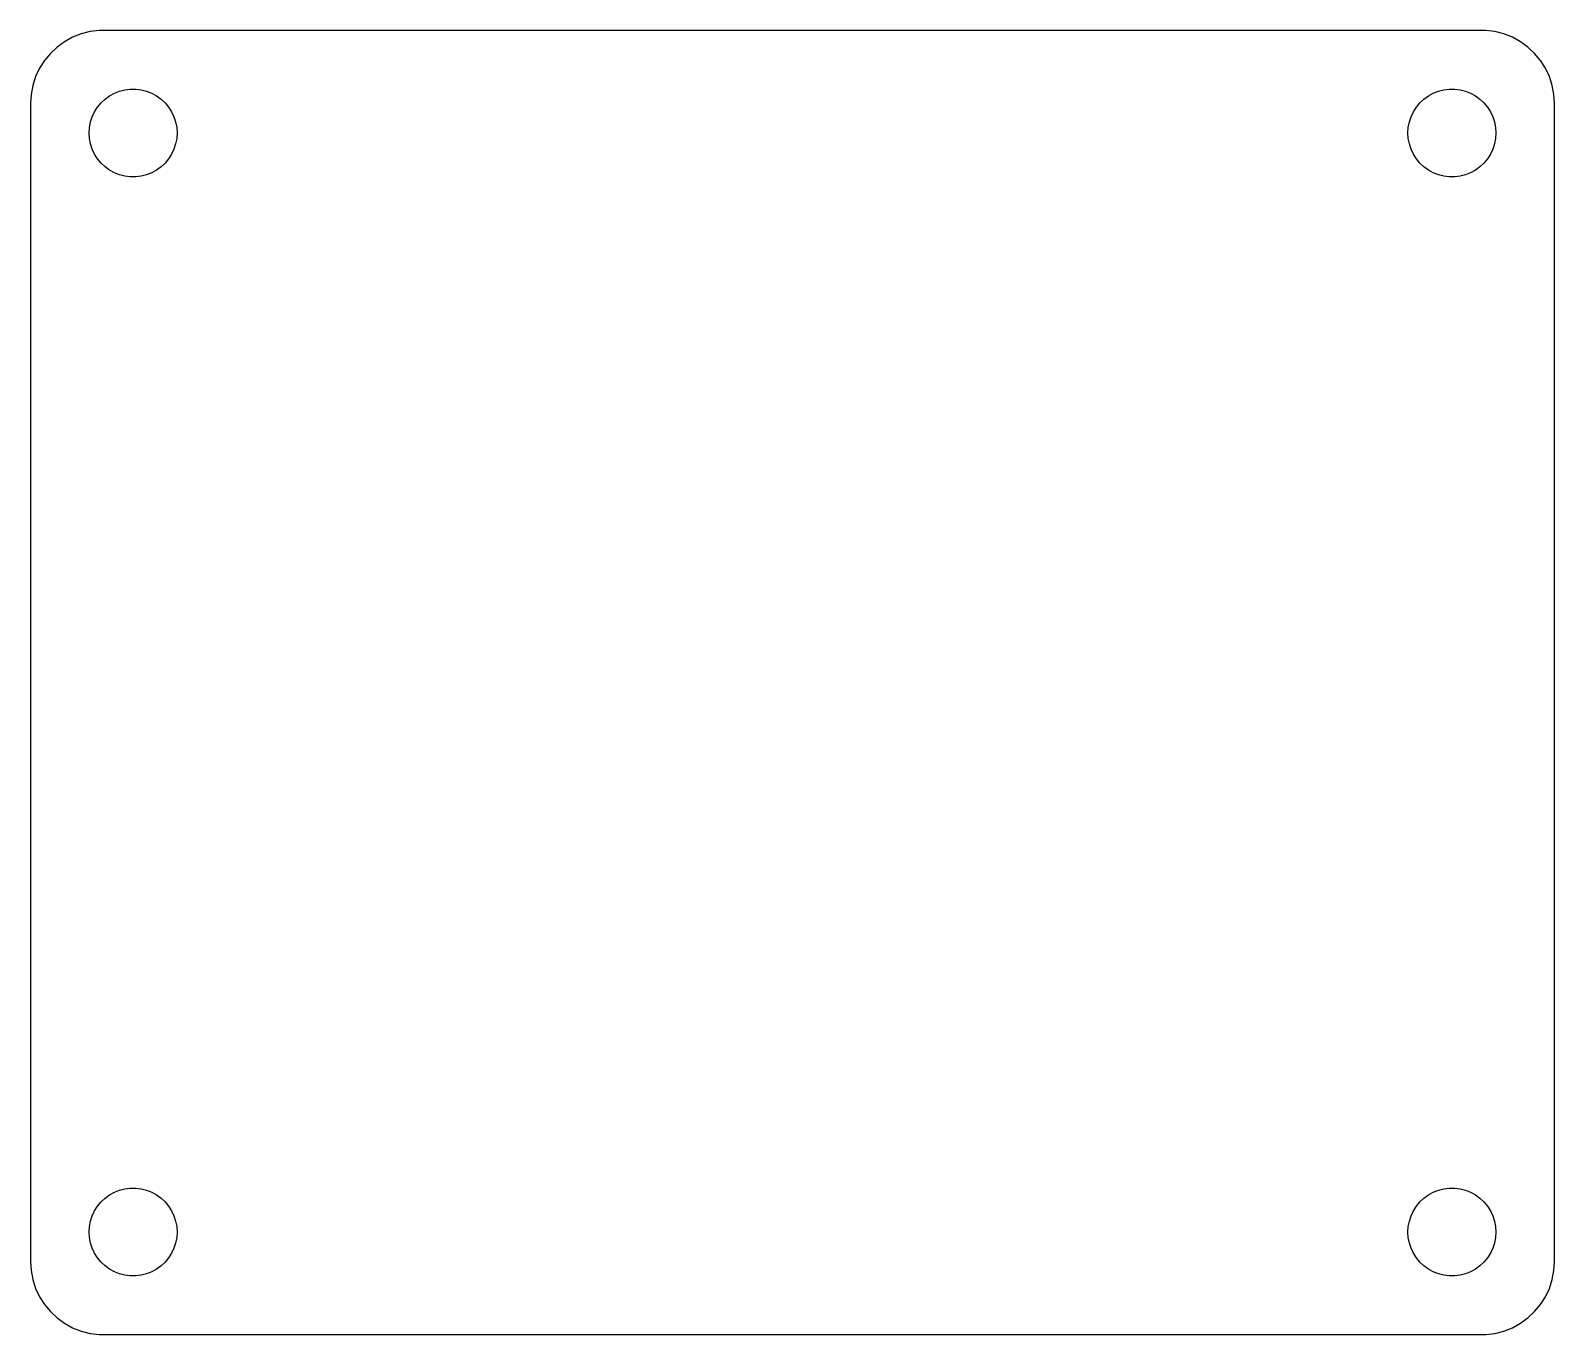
# Model space of a CAD drawing. Header units: metres. Extents: x -52 to 52, y -44 to 44.
import ezdxf

# ---------------------------------------------------------------- set-up
doc = ezdxf.new("R2010")
doc.units = ezdxf.units.M

msp = doc.modelspace()

# ---------------------------------------------------------------- linework, layer by layer
for p, q in [((-49.6791, 43.7216), (-50.1871, 43.3526)), ((-49.1289, 44.0241), (-49.6791, 43.7216)), ((-48.5451, 44.2553), (-49.1289, 44.0241)), ((-47.9369, 44.4114), (-48.5451, 44.2553)), ((-47.3139, 44.4901), (-47.9369, 44.4114)), ((47.3139, 44.4901), (-47.3139, 44.4901)), ((47.9369, 44.4114), (47.3139, 44.4901)), ((48.5451, 44.2553), (47.9369, 44.4114)), ((49.1289, 44.0241), (48.5451, 44.2553)), ((49.6791, 43.7216), (49.1289, 44.0241)), ((50.1871, 43.3526), (49.6791, 43.7216)), ((-50.6448, 42.9227), (-51.0451, 42.4389)), ((-50.1871, 43.3526), (-50.6448, 42.9227)), ((50.6448, 42.9227), (50.1871, 43.3526)), ((51.0451, 42.4389), (50.6448, 42.9227)), ((-51.3815, 41.9088), (-51.6489, 41.3406)), ((-51.0451, 42.4389), (-51.3815, 41.9088)), ((51.3815, 41.9088), (51.0451, 42.4389)), ((51.6489, 41.3406), (51.3815, 41.9088)), ((-51.8429, 40.7434), (-51.9606, 40.1267)), ((-51.6489, 41.3406), (-51.8429, 40.7434)), ((51.8429, 40.7434), (51.6489, 41.3406)), ((51.9606, 40.1267), (51.8429, 40.7434)), ((-51.9606, 40.1267), (-52, 39.5)), ((-47.427, 39.2634), (-47.1869, 39.5536)), ((-47.1869, 39.5536), (-46.9123, 39.8115)), ((-46.9123, 39.8115), (-46.6075, 40.033)), ((-46.6075, 40.033), (-46.2773, 40.2145)), ((-46.2773, 40.2145), (-45.927, 40.3532)), ((-45.927, 40.3532), (-45.5621, 40.4469)), ((-45.5621, 40.4469), (-45.1884, 40.4941)), ((-45.1884, 40.4941), (-44.8116, 40.4941)), ((-44.8116, 40.4941), (-44.4379, 40.4469)), ((-44.4379, 40.4469), (-44.0729, 40.3532)), ((-44.0729, 40.3532), (-43.7227, 40.2145)), ((-43.7227, 40.2145), (-43.3925, 40.033)), ((-43.3925, 40.033), (-43.0877, 39.8115)), ((-43.0877, 39.8115), (-42.8131, 39.5536)), ((-42.8131, 39.5536), (-42.5729, 39.2634)), ((42.5729, 39.2634), (42.8131, 39.5536)), ((42.8131, 39.5536), (43.0877, 39.8115)), ((43.0877, 39.8115), (43.3925, 40.033)), ((43.3925, 40.033), (43.7227, 40.2145)), ((43.7227, 40.2145), (44.0729, 40.3532)), ((44.0729, 40.3532), (44.4379, 40.4469)), ((44.4379, 40.4469), (44.8116, 40.4941)), ((44.8116, 40.4941), (45.1884, 40.4941)), ((45.1884, 40.4941), (45.5621, 40.4469)), ((45.5621, 40.4469), (45.927, 40.3532)), ((45.927, 40.3532), (46.2773, 40.2145)), ((46.2773, 40.2145), (46.6075, 40.033)), ((46.6075, 40.033), (46.9123, 39.8115)), ((46.9123, 39.8115), (47.1869, 39.5536)), ((47.1869, 39.5536), (47.427, 39.2634)), ((52, 39.5), (51.9606, 40.1267)), ((-52, 39.5), (-52, -39.5)), ((-47.9057, 38.2461), (-47.7893, 38.6044)), ((-47.7893, 38.6044), (-47.6289, 38.9453)), ((-47.6289, 38.9453), (-47.427, 39.2634)), ((-42.5729, 39.2634), (-42.3711, 38.9453)), ((-42.3711, 38.9453), (-42.2107, 38.6044)), ((-42.2107, 38.6044), (-42.0942, 38.2461)), ((42.0942, 38.2461), (42.2107, 38.6044)), ((42.2107, 38.6044), (42.3711, 38.9453)), ((42.3711, 38.9453), (42.5729, 39.2634)), ((47.427, 39.2634), (47.6289, 38.9453)), ((47.6289, 38.9453), (47.7893, 38.6044)), ((47.7893, 38.6044), (47.9057, 38.2461)), ((52, -39.5), (52, 39.5)), ((-48, 37.5), (-47.9763, 37.876)), ((-47.9763, 37.124), (-48, 37.5)), ((-47.9763, 37.876), (-47.9057, 38.2461)), ((-42.0942, 38.2461), (-42.0237, 37.876)), ((-42.0237, 37.876), (-42, 37.5)), ((-42, 37.5), (-42.0237, 37.124)), ((42, 37.5), (42.0237, 37.876)), ((42.0237, 37.124), (42, 37.5)), ((42.0237, 37.876), (42.0942, 38.2461)), ((47.9057, 38.2461), (47.9763, 37.876)), ((47.9763, 37.876), (48, 37.5)), ((48, 37.5), (47.9763, 37.124)), ((-47.9057, 36.7539), (-47.9763, 37.124)), ((-47.7893, 36.3956), (-47.9057, 36.7539)), ((-42.0942, 36.7539), (-42.2107, 36.3956)), ((-42.0237, 37.124), (-42.0942, 36.7539)), ((42.0942, 36.7539), (42.0237, 37.124)), ((42.2107, 36.3956), (42.0942, 36.7539)), ((47.9057, 36.7539), (47.7893, 36.3956)), ((47.9763, 37.124), (47.9057, 36.7539)), ((-47.6289, 36.0547), (-47.7893, 36.3956)), ((-47.427, 35.7366), (-47.6289, 36.0547)), ((-47.1869, 35.4464), (-47.427, 35.7366)), ((-46.9123, 35.1885), (-47.1869, 35.4464)), ((-42.8131, 35.4464), (-43.0877, 35.1885)), ((-42.5729, 35.7366), (-42.8131, 35.4464)), ((-42.3711, 36.0547), (-42.5729, 35.7366)), ((-42.2107, 36.3956), (-42.3711, 36.0547)), ((42.3711, 36.0547), (42.2107, 36.3956)), ((42.5729, 35.7366), (42.3711, 36.0547)), ((42.8131, 35.4464), (42.5729, 35.7366)), ((43.0877, 35.1885), (42.8131, 35.4464)), ((47.1869, 35.4464), (46.9123, 35.1885)), ((47.427, 35.7366), (47.1869, 35.4464)), ((47.6289, 36.0547), (47.427, 35.7366)), ((47.7893, 36.3956), (47.6289, 36.0547)), ((-46.6075, 34.967), (-46.9123, 35.1885)), ((-46.2773, 34.7855), (-46.6075, 34.967)), ((-45.927, 34.6468), (-46.2773, 34.7855)), ((-45.5621, 34.5531), (-45.927, 34.6468)), ((-45.1884, 34.5059), (-45.5621, 34.5531)), ((-44.8116, 34.5059), (-45.1884, 34.5059)), ((-44.4379, 34.5531), (-44.8116, 34.5059)), ((-44.0729, 34.6468), (-44.4379, 34.5531)), ((-43.7227, 34.7855), (-44.0729, 34.6468)), ((-43.3925, 34.967), (-43.7227, 34.7855)), ((-43.0877, 35.1885), (-43.3925, 34.967)), ((43.3925, 34.967), (43.0877, 35.1885)), ((43.7227, 34.7855), (43.3925, 34.967)), ((44.0729, 34.6468), (43.7227, 34.7855)), ((44.4379, 34.5531), (44.0729, 34.6468)), ((44.8116, 34.5059), (44.4379, 34.5531)), ((45.1884, 34.5059), (44.8116, 34.5059)), ((45.5621, 34.5531), (45.1884, 34.5059)), ((45.927, 34.6468), (45.5621, 34.5531)), ((46.2773, 34.7855), (45.927, 34.6468)), ((46.6075, 34.967), (46.2773, 34.7855)), ((46.9123, 35.1885), (46.6075, 34.967)), ((-47.1869, -35.4464), (-46.9123, -35.1885)), ((-46.9123, -35.1885), (-46.6075, -34.967)), ((-46.6075, -34.967), (-46.2773, -34.7855)), ((-46.2773, -34.7855), (-45.927, -34.6468)), ((-45.927, -34.6468), (-45.5621, -34.5531)), ((-45.5621, -34.5531), (-45.1884, -34.5059)), ((-45.1884, -34.5059), (-44.8116, -34.5059)), ((-44.8116, -34.5059), (-44.4379, -34.5531)), ((-44.4379, -34.5531), (-44.0729, -34.6468)), ((-44.0729, -34.6468), (-43.7227, -34.7855)), ((-43.7227, -34.7855), (-43.3925, -34.967)), ((-43.3925, -34.967), (-43.0877, -35.1885)), ((-43.0877, -35.1885), (-42.8131, -35.4464)), ((42.8131, -35.4464), (43.0877, -35.1885)), ((43.0877, -35.1885), (43.3925, -34.967)), ((43.3925, -34.967), (43.7227, -34.7855)), ((43.7227, -34.7855), (44.0729, -34.6468)), ((44.0729, -34.6468), (44.4379, -34.5531)), ((44.4379, -34.5531), (44.8116, -34.5059)), ((44.8116, -34.5059), (45.1884, -34.5059)), ((45.1884, -34.5059), (45.5621, -34.5531)), ((45.5621, -34.5531), (45.927, -34.6468)), ((45.927, -34.6468), (46.2773, -34.7855)), ((46.2773, -34.7855), (46.6075, -34.967)), ((46.6075, -34.967), (46.9123, -35.1885)), ((46.9123, -35.1885), (47.1869, -35.4464)), ((-47.9057, -36.7539), (-47.7893, -36.3956)), ((-47.7893, -36.3956), (-47.6289, -36.0547)), ((-47.6289, -36.0547), (-47.427, -35.7366)), ((-47.427, -35.7366), (-47.1869, -35.4464)), ((-42.8131, -35.4464), (-42.5729, -35.7366)), ((-42.5729, -35.7366), (-42.3711, -36.0547)), ((-42.3711, -36.0547), (-42.2107, -36.3956)), ((-42.2107, -36.3956), (-42.0942, -36.7539)), ((42.0942, -36.7539), (42.2107, -36.3956)), ((42.2107, -36.3956), (42.3711, -36.0547)), ((42.3711, -36.0547), (42.5729, -35.7366)), ((42.5729, -35.7366), (42.8131, -35.4464)), ((47.1869, -35.4464), (47.427, -35.7366)), ((47.427, -35.7366), (47.6289, -36.0547)), ((47.6289, -36.0547), (47.7893, -36.3956)), ((47.7893, -36.3956), (47.9057, -36.7539)), ((-48, -37.5), (-47.9763, -37.124)), ((-47.9763, -37.124), (-47.9057, -36.7539)), ((-42.0942, -36.7539), (-42.0237, -37.124)), ((-42.0237, -37.124), (-42, -37.5)), ((42, -37.5), (42.0237, -37.124)), ((42.0237, -37.124), (42.0942, -36.7539)), ((47.9057, -36.7539), (47.9763, -37.124)), ((47.9763, -37.124), (48, -37.5)), ((-47.9763, -37.876), (-48, -37.5)), ((-47.9057, -38.2461), (-47.9763, -37.876)), ((-47.7893, -38.6044), (-47.9057, -38.2461)), ((-42.0942, -38.2461), (-42.2107, -38.6044)), ((-42.0237, -37.876), (-42.0942, -38.2461)), ((-42, -37.5), (-42.0237, -37.876)), ((42.0237, -37.876), (42, -37.5)), ((42.0942, -38.2461), (42.0237, -37.876)), ((42.2107, -38.6044), (42.0942, -38.2461)), ((47.9057, -38.2461), (47.7893, -38.6044)), ((47.9763, -37.876), (47.9057, -38.2461)), ((48, -37.5), (47.9763, -37.876)), ((-52, -39.5), (-51.9606, -40.1267)), ((-47.6289, -38.9453), (-47.7893, -38.6044)), ((-47.427, -39.2634), (-47.6289, -38.9453)), ((-47.1869, -39.5536), (-47.427, -39.2634)), ((-42.5729, -39.2634), (-42.8131, -39.5536)), ((-42.3711, -38.9453), (-42.5729, -39.2634)), ((-42.2107, -38.6044), (-42.3711, -38.9453)), ((42.3711, -38.9453), (42.2107, -38.6044)), ((42.5729, -39.2634), (42.3711, -38.9453)), ((42.8131, -39.5536), (42.5729, -39.2634)), ((47.427, -39.2634), (47.1869, -39.5536)), ((47.6289, -38.9453), (47.427, -39.2634)), ((47.7893, -38.6044), (47.6289, -38.9453)), ((51.9606, -40.1267), (52, -39.5)), ((-51.9606, -40.1267), (-51.8429, -40.7434)), ((-46.9123, -39.8115), (-47.1869, -39.5536)), ((-46.6075, -40.033), (-46.9123, -39.8115)), ((-46.2773, -40.2145), (-46.6075, -40.033)), ((-45.927, -40.3532), (-46.2773, -40.2145)), ((-45.5621, -40.4469), (-45.927, -40.3532)), ((-45.1884, -40.4941), (-45.5621, -40.4469)), ((-44.8116, -40.4941), (-45.1884, -40.4941)), ((-44.4379, -40.4469), (-44.8116, -40.4941)), ((-44.0729, -40.3532), (-44.4379, -40.4469)), ((-43.7227, -40.2145), (-44.0729, -40.3532)), ((-43.3925, -40.033), (-43.7227, -40.2145)), ((-43.0877, -39.8115), (-43.3925, -40.033)), ((-42.8131, -39.5536), (-43.0877, -39.8115)), ((43.0877, -39.8115), (42.8131, -39.5536)), ((43.3925, -40.033), (43.0877, -39.8115)), ((43.7227, -40.2145), (43.3925, -40.033)), ((44.0729, -40.3532), (43.7227, -40.2145)), ((44.4379, -40.4469), (44.0729, -40.3532)), ((44.8116, -40.4941), (44.4379, -40.4469)), ((45.1884, -40.4941), (44.8116, -40.4941)), ((45.5621, -40.4469), (45.1884, -40.4941)), ((45.927, -40.3532), (45.5621, -40.4469)), ((46.2773, -40.2145), (45.927, -40.3532)), ((46.6075, -40.033), (46.2773, -40.2145)), ((46.9123, -39.8115), (46.6075, -40.033)), ((47.1869, -39.5536), (46.9123, -39.8115)), ((51.8429, -40.7434), (51.9606, -40.1267)), ((-51.8429, -40.7434), (-51.6489, -41.3406)), ((-51.6489, -41.3406), (-51.3815, -41.9088)), ((51.3815, -41.9088), (51.6489, -41.3406)), ((51.6489, -41.3406), (51.8429, -40.7434)), ((-51.3815, -41.9088), (-51.0451, -42.4389)), ((-51.0451, -42.4389), (-50.6448, -42.9227)), ((50.6448, -42.9227), (51.0451, -42.4389)), ((51.0451, -42.4389), (51.3815, -41.9088)), ((-50.6448, -42.9227), (-50.1871, -43.3526)), ((-50.1871, -43.3526), (-49.6791, -43.7216)), ((49.6791, -43.7216), (50.1871, -43.3526)), ((50.1871, -43.3526), (50.6448, -42.9227)), ((-49.6791, -43.7216), (-49.1289, -44.0241)), ((-49.1289, -44.0241), (-48.5451, -44.2553)), ((-48.5451, -44.2553), (-47.9369, -44.4114)), ((-47.9369, -44.4114), (-47.3139, -44.4901)), ((-47.3139, -44.4901), (47.3139, -44.4901)), ((47.3139, -44.4901), (47.9369, -44.4114)), ((47.9369, -44.4114), (48.5451, -44.2553)), ((48.5451, -44.2553), (49.1289, -44.0241)), ((49.1289, -44.0241), (49.6791, -43.7216))]:
    msp.add_line(p, q)

doc.saveas('drawing.dxf')
